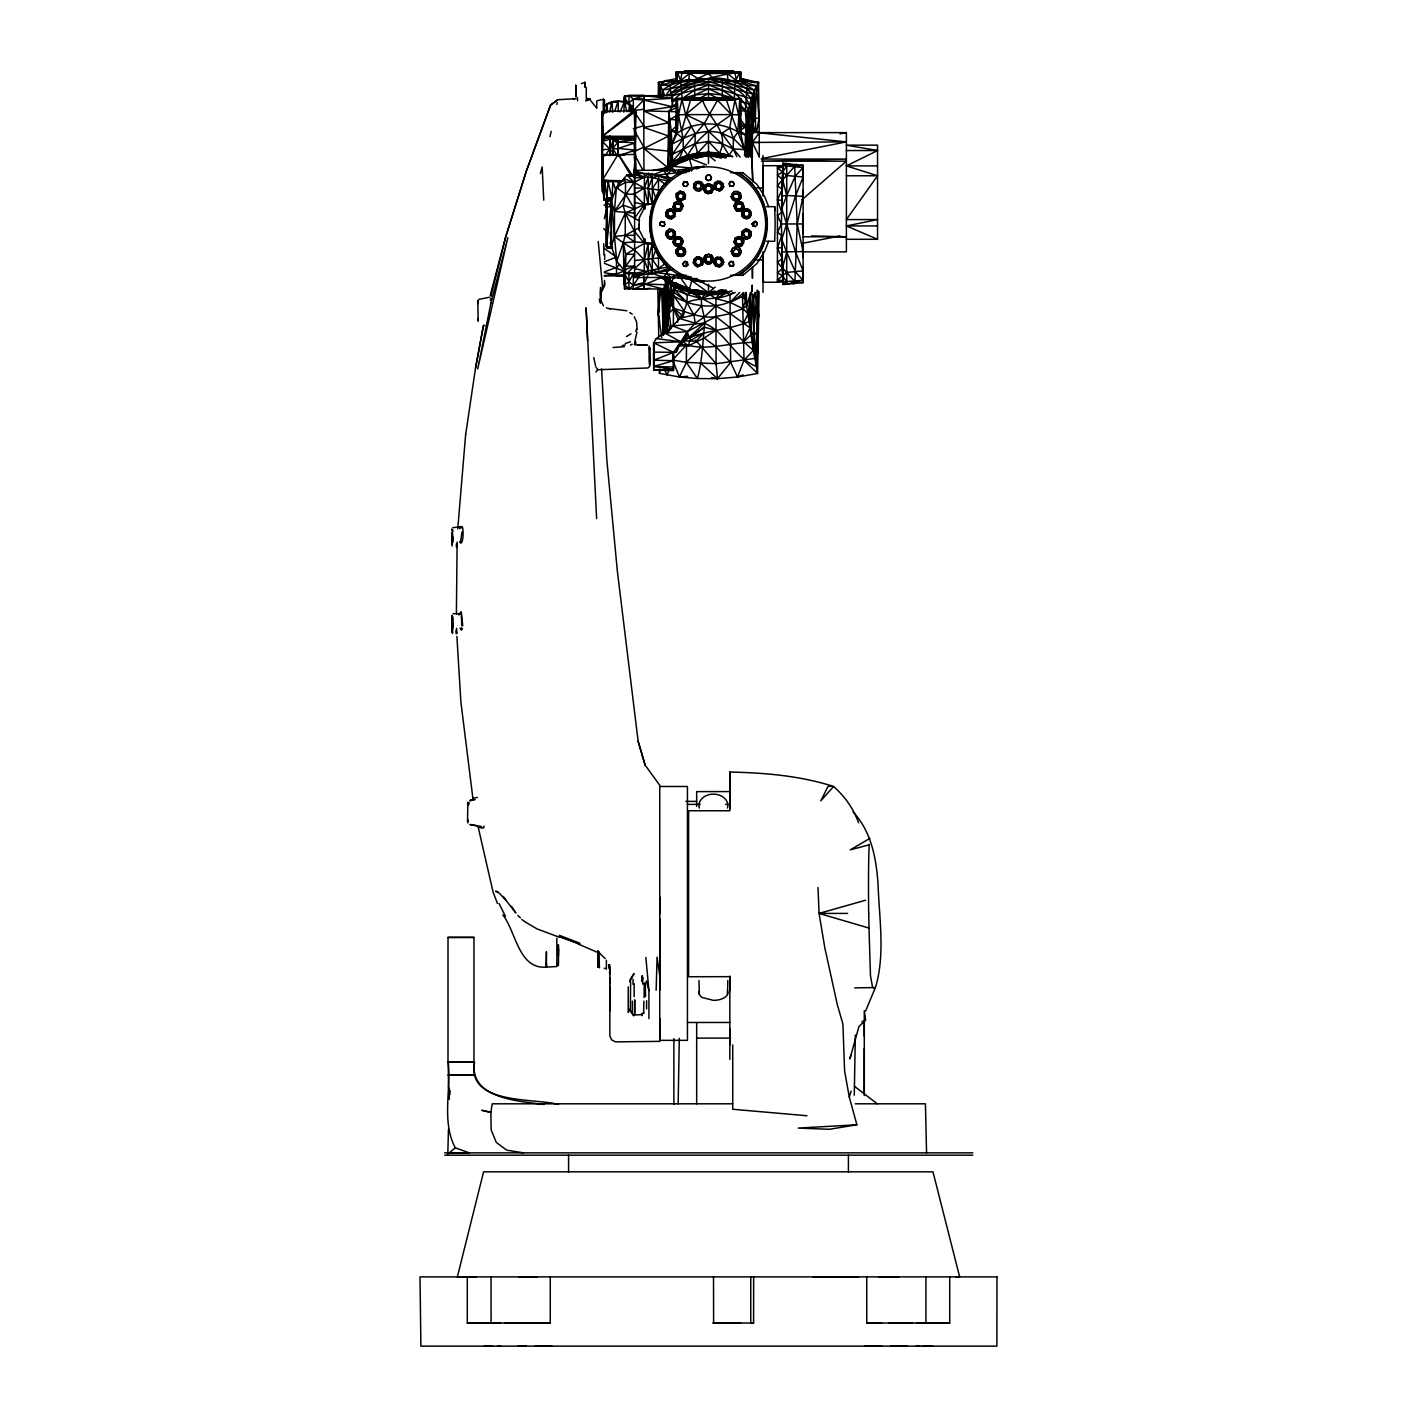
<?xml version="1.0" encoding="UTF-8"?>
<svg xmlns="http://www.w3.org/2000/svg" width="1417" height="1417" viewBox="0 0 1417 1417"><rect width="100%" height="100%" fill="white"/><g stroke="black" fill="none" stroke-linecap="round" stroke-linejoin="round"><path stroke-width="1.5" d="M448.002 1061.988L473.969 1061.988L473.969 937.363L448.002 937.363L448.002 1061.988L474.5 1061.988C468.868 1098.671 518.87 1101.08 544.11 1104.534M550.274 1276.894L550.257 1323.017L504.523 1323.053M558.493 948.912L558.493 963.418M602.349 191.224L602.349 111.66L634.196 110.437L635.507 111.482L635.223 139.397L609.841 139.273L602.384 141.434L602.349 191.224L604.368 195.67L604.138 191.525M604.652 282.621C604.758 287.899 599.816 291.672 600.719 297.535L601.269 291.441L604.652 285.278L604.439 280.353M611.134 201.887L611.117 198.451L606.547 197.919L606.565 207.962L606.547 197.919L611.17 198.043L611.365 246.576L614.482 236.497L625.234 213.152L623.108 205.235L625.517 194.182L625.517 182.297L623.817 178.666L634.09 182.403L644.292 188.071L658.498 189.913M611.17 202.064L611.17 198.043L611.559 247.284L606.883 247.196L606.547 197.919M611.435 247.125L606.759 247.036L606.83 198.699L608.106 181.447L602.349 180.296L602.349 154.701L635.507 154.488L635.489 171.28M611.506 202.897L611.506 198.787L606.954 198.876L606.954 247.284L611.559 247.284M609.841 1010.728L609.841 986.498M609.841 983.929L609.841 977.783M609.841 155.711L609.877 138.175L602.349 136.245L602.349 111.66L606.334 112.74M612.729 155.179L612.746 138.795L609.912 139.716L609.841 154.559M618.202 187.717L618.202 181.411L602.349 180.296L602.349 134.615L602.384 141.434L609.771 149.015L610.993 154.754M635.401 169.739L634.497 131.71L635.507 111.482L635.223 139.397L602.508 137.821L602.349 136.245L635.507 111.482L634.533 139.504L618.202 141.913L618.202 155.728L618.237 139.291L618.149 155.781M634.125 996.665L634.143 983.611M635.383 170.377L635.507 111.482M624.507 270.594L624.56 288.873L643.885 288.838L643.832 276.28M649.641 347.661L649.641 365.586L649.641 347.661L649.606 349.645M659.755 1018.168L659.755 1041.371L615.403 1041.867L611.453 1039.671L609.841 1035.685L609.841 964.977M659.755 990.111L659.755 918.57M659.755 914.178L659.755 896.961M652.617 170.536L667.779 167.543L668.824 111.341L672.437 106.736L672.437 95.612L670.755 92.991L670.011 85.109L676.263 80.804L676.192 72.178L699.732 70.85L740.808 72.178L740.63 80.734L735.051 82.009L713.176 78.165L676.688 81.07L662.571 89.997L662.235 96.179M661.367 277.236L687.068 294.63C688.751 314.361 671.127 328.744 656.284 338.557L653.68 342.843L653.715 370.138L673.482 369.146L673.482 356.216M673.872 1104.516L673.872 1038.661M729.844 1044.931L729.844 1028.901M729.844 990.625L729.844 976.667L688.591 976.738L688.591 810.754L729.844 810.754L729.844 772.052C764.737 772.761 800.251 775.754 833.621 786.488C844.691 796.283 853.619 808.77 858.578 822.781M729.844 806.379L729.844 772.052M750.762 1276.894L750.744 1322.982L753.596 1323L753.649 1276.894M864.281 1010.675L864.281 1093.623M925.903 1323L925.939 1276.894M917.968 1323.053L916.516 1323.071L949.709 1323L949.709 1276.894M451.793 533.058L452.182 546.041M452.678 542.304L452.59 533.872M600.613 303.132L600.631 290.361L600.613 295.002M602.349 185.627L602.969 154.276M602.367 172.219L602.349 180.296L604.864 182.474L602.349 183.147L602.349 154.701L624.596 155.197M602.827 115.468L602.349 111.66L602.349 136.245L635.471 136.315L634.409 157.765L635.33 170.89M611.772 199.124L606.883 198.787L606.759 247.036M611.843 246.895L611.772 248.064L607.149 247.904L606.883 198.787M611.152 201.692L611.17 198.043M662.997 96.515L624.56 95.86L624.525 101.865L624.56 97.596L629.006 95.346L643.832 95.24L643.832 148.448L667.779 167.543L671.18 130.895L668.824 111.341L676.547 107.568M641.671 981.255L642.326 975.693L641.671 981.255L642.822 977.34L642.769 984.16M643.867 1001.181L643.619 1013.474L643.548 1012.145M659.348 369.075L659.436 373.362L679.452 376.993L697.43 378.534C701.946 361.654 702.797 344.473 704.284 327.256C706.251 317.373 700.512 308.463 701.504 298.668L704.479 294.683L722.9 290.999M606.83 136.988L602.384 141.434L602.349 111.66L602.349 135.022M611.117 202.702L611.117 198.451L606.494 198.451L606.618 246.859L606.494 226.348M611.241 246.859L606.423 246.611L606.635 206.917L607.114 211.133M746.139 157.411L740.648 133.393L740.808 98.924L717.551 97.614L677.308 98.552L676.21 98.924L676.068 132.791L671.995 144.144L670.206 164.337L667.212 167.365M734.006 205.837L735.636 202.773L738.399 201.391L742.791 202.932L743.978 206.988L742.632 209.645L739.745 211.31L736.415 210.655L734.732 208.813L734.006 205.837L735.636 202.773L738.718 201.32M745.537 237.241L747.769 236.976L749.699 234L748.371 231.52L744.421 231.52L743.11 234.053L745.537 237.241L748.406 236.639L749.699 234M452.661 628.723L452.625 618.503M611.17 246.788L606.494 246.7L606.494 232.671M606.848 233.327L606.954 247.284L606.759 198.628C622.86 198.894 595.175 198.079 606.937 199.868M612.729 154.86L612.746 138.795L612.729 154.347M624.525 102.166L624.56 95.86L624.56 103.016M666.149 333.101L670.648 303.876L670.755 284.268L668.009 280.796L669.072 313.139L671.18 328.478M451.775 536.671L451.757 540.78L451.899 532.19M624.525 101.918L624.56 97.596L633.328 110.65L643.832 109.215M646.577 1008.886L646.63 1000.739M673.341 326.176L673.695 286.641L661.048 277.059M672.774 351.859L672.597 360.042L686.342 362.38L697.43 378.534L717.516 378.693L737.513 376.993L757.564 373.503L752.161 342.436C730.463 342.365 708.535 350.973 686.501 344.916L686.342 362.38L679.452 376.993L687.67 376.284M602.898 170.784L602.402 162.494L602.349 183.147L604.864 181.713L621.726 181.553M644.097 997.621L644.239 983.309M722.174 98.783L722.475 79.954L740.312 81.088L754.305 90.263L755.863 132.206M667.46 333.066L672.49 325.875L704.391 323.253C726.053 332.145 734.201 358.147 756.058 366.224L757.528 290.52M762.948 194.66L763.019 155.48M586.213 97.507L586.337 87.411M670.294 267.866L652.316 273.995L634.603 275.004L634.621 172.927L652.316 173.937L670.294 180.065M452.962 539.629L452.997 537.681M658.267 96.976L658.462 82.452L676.617 78.484M612.729 139.362L618.166 140.992L618.237 139.291L618.166 140.992L612.729 140.779L612.729 139.362L609.877 138.175L635.524 136.953M646.241 243.866L653.91 243.883L646.241 243.866L639.138 229.82L639.315 217.74L646.241 204.066L653.875 204.083L646.241 204.066M662.483 96.161L662.571 89.997L658.462 82.452L662.288 82.682M667.566 232.99L668.523 236.639L670.879 237.312L673.606 235.594L673.358 232.406L671.197 230.882L667.69 232.671L671.552 230.989L673.553 232.725M743.358 212.674L744.315 216.323L746.67 217.014L748.707 216.093L749.664 213.453L748.211 211.098L745.324 210.69L743.358 212.674L745.714 210.566L748.495 211.328L749.717 213.861L748.406 216.358L744.315 216.323M855.354 1035.012L854.256 1095.217M666.451 170.465L671.375 166.214L692.081 168.056L704.391 166.285L678.637 170.093L633.753 170.394L634.55 176.93L634.621 172.927L640.519 173.512M678.158 1103.808L679.292 1038.36M736.787 156.632L733.209 148.856L733.386 138.405L729.613 128.079L734.998 99.704L740.808 98.924L690.575 97.791L676.21 98.924L702.743 100.288L734.998 99.704L738.54 114.848L740.648 133.393L745.537 134.916L748.229 157.588M695.481 340.169L701.38 346.758L686.342 362.38L716.081 363.673L754.641 358.448L758.68 314.804L757.44 299.005L750.691 292.54L750.107 327.858L752.161 342.436L758.219 291.07M759.122 291.743L757.564 373.503L744.014 360.131L742.526 296.436L743.553 292.646C725.114 310.978 695.162 308.817 674.138 296.242L672.296 296.436L670.648 303.876L680.231 318.258M604.014 112.634L604.138 106.381C611.117 99.19 625.304 99.19 632.265 106.381L632.354 110.384M630.352 1010.197L630.618 981.857M763.09 251.659L763.054 282.249L777.437 282.231L782.538 280.637L777.437 279.875L786.736 272.365L803.12 270.913L795.592 252.12L781.777 208.565L782.963 163.38L803.12 165.275L803.12 282.656L782.963 284.516L781.369 223.957L782.875 165.7L763.054 165.7L763.09 196.024M802.784 180.667L803.12 177.001L786.736 175.566L782.698 172.024L777.437 174.946L782.538 179.605L777.437 185.804L782.273 189.24L777.437 199.762L781.989 200.452L782.963 163.38L786.736 165.895L803.12 167.613L802.677 176.133M603.961 255.025L603.731 243.742M447.772 1155.174L448.463 1129.402M449.242 1099.344L449.472 1090.753M604.049 113.307L604.138 106.381L604.457 112.421M633.576 176.859L633.753 170.394L644.221 173.848M727.47 994.433L727.824 980.493M752.746 266.591L752.445 278.175L752.126 267.335M452.643 542.268L452.643 536.193M597.815 950.718L597.744 967.333L597.779 951.09M676.972 125.511L671.18 130.895L670.206 164.337L661.349 170.731M656.142 990.235L657.081 957.183L659.613 974.772M457.124 542.091L456.398 613.968M744.527 155.852C746.068 131.214 745.307 104.344 758.538 82.469L740.028 78.289L754.712 82.682L758.538 82.469L759.246 134.934M743.057 374.85L737.513 376.993L744.014 360.131L753.33 350.424L743.642 341.745L750.107 327.858L745.572 300.174L745.82 292.292M802.695 272.011L803.12 280.318L777.437 282.231L777.437 165.7L782.839 167.277L782.963 163.38L782.839 167.277L777.437 168.056L782.698 172.024M546.307 964.835L546.413 951.71L546.307 967.067C518.533 969.618 515.983 931.483 502.84 914.904M634.692 1014.076L634.692 999.853L634.603 1014.979L641.653 1014.625L643.495 1012.818M673.022 206.988L674.492 202.72L678.513 201.338L681.364 202.773L682.994 205.5L682.268 208.813L680.585 210.655L676.936 211.292L674.368 209.645L673.022 206.988L674.492 202.72M740.808 98.924L717.516 100.235L704.249 123.545L670.206 164.337L672.42 154.223L683.136 138.689L681.595 130.913L690.522 100.058L677.167 99.279L676.068 132.791L683.136 138.689L683.331 149.139L679.31 158.562L661.119 170.784M731.243 196.857L734.219 191.649L737.69 191.543L740.347 193.297L741.126 197.707L738.594 200.612L735.157 201.143L732.589 199.496L731.243 196.857L731.987 193.775L734.502 191.49M733.988 242.183L735.441 237.914L739.461 236.533L743.535 239.774L743.712 243.069L741.481 245.903L737.903 246.487L733.988 242.183L735.441 237.914M753.33 350.424L755.35 292.433M782.839 167.277L782.946 163.681L786.736 163.469L794.671 166.409L803.12 165.275M723.591 187.062L722.67 183.094L717.569 181.287L714.611 183.112L714.54 188.939L719.641 191.012L722.121 189.541L723.591 187.062L723.077 183.944L719.747 181.287M676.6 117.824L676.068 132.791L671.18 130.895L668.682 136.05L643.832 148.448L668.293 151.123L671.18 130.895L677.202 130.754M676.405 105.938L672.437 106.736L643.761 100.058L633.328 99.172L629.006 95.346L628.935 102.786L633.328 99.172L643.743 95.718L672.437 95.612L694.72 90.05L708.5 88.81L722.227 94.957L734.325 98.446L735.051 82.009L739.55 72.568L740.808 72.178L740.312 81.088L739.55 72.568L676.192 72.178L676.688 81.07L681.4 82.133L708.5 79.139L722.475 79.954L734.874 85.126L754.305 90.263M676.21 98.924L726.46 97.791L739.727 99.296L737.885 132.188L744.704 149.671L733.209 148.856L721.838 143.524L708.5 141.417L695.162 143.524L672.42 154.223L672.668 162.034C690.54 151.442 713.105 149.529 732.589 156.561M802.731 234.301L802.731 213.648M452.696 618.45L452.608 633.452M606.423 246.611L611.046 206.669L606.423 206.882L606.547 205.642M721.59 184.653L721.448 187.965L719.411 189.205L716.382 188.585L715.727 184.653L717.285 183.218L719.517 182.935L721.59 184.653L721.306 187.93L718.649 189.24L715.886 187.93M604.333 195.209L604.138 199.46L603.801 182.049L604.138 199.018L604.864 181.713L602.349 180.296L618.202 154.187L633.204 176.54M793.538 284.038L794.937 281.505L797.186 223.957L794.671 166.409L796.531 164.23M676.671 111.73L643.832 110.88L672.437 106.736L672.437 98.287L643.743 95.718L643.832 110.88L668.877 122.801L669.94 119.506L677.149 115.238M669.869 329.559L667.797 321.5L666.61 280.477L669.072 313.139L673.748 308.481C687.723 311.917 701.096 319.126 715.975 316.54L730.34 327.858L743.642 341.745L751.099 334.855L752.941 294.701L754.641 358.448M677.769 345.961L688.485 345.801L704.196 338.025L716.01 330.214L704.284 327.256L683.295 341.373L680.709 341.798L664.839 333.048L687.316 331.684L715.975 316.54L730.198 313.653L742.898 308.658L746.724 305.895L750.691 292.54L749.203 321.5C728.072 330.515 704.391 329.966 683.649 340.31M462.739 625.783L461.322 611.914M457.762 528.878L465.644 434.505M631.964 112.156L632.265 106.381L632.265 109.392M682.835 263.845L685.226 261.33L687.334 262.234L687.953 264.625L686.111 266.467L683.738 266.024L682.835 263.845L684.464 261.49L686.855 261.844L687.652 265.262L685.917 266.502L683.525 265.811L682.852 263.544M693.781 184.281L693.604 187.575L695.782 190.356L699.732 190.923L702.761 188.39L703.186 184.529L701.114 182.014L695.8 181.659L693.781 184.281L695.871 181.766L699.077 181.217M802.784 257.611L802.695 246.168M639.439 221.07L634.586 218.183L634.55 175.035L626.881 175.017L616.395 187.522L609.965 205.164M658.763 336.909L658.285 313.848L659.72 288.714M763.178 181.057L763.054 165.7M606.759 198.628L611.949 198.327L612.941 181.341L602.349 180.296L623.586 180.809M748.583 157.057L745.324 110.367L747.237 85.197L740.63 80.734L758.538 82.469L757.51 91.131M744.97 208.901L741.853 211.718L741.658 215.083L743.216 217.704L746.759 218.767L749.823 217.403L751.417 213.436L749.168 209.681L744.97 208.901L741.693 211.983L741.959 216.146L745.271 218.625L748.513 218.289L751.205 215.384L750.691 211.328L748.194 209.238L744.545 209.131M584.955 82.292L584.991 87.057L584.955 82.292L581.484 83.656M623.781 112.173L624.472 101.776L620.292 101.776M731.703 99.243L734.998 99.704L677.167 99.279L678.46 114.848L677.255 133.127L671.995 144.144L672.42 154.223M740.418 120.906L739.727 99.296L740.648 133.393C721.359 121.242 696.509 120.445 677.255 133.127L677.167 99.279M686.855 338.309L687.316 331.684L695.304 323.182L704.515 316.841L715.957 305.806L715.922 298.615L718.915 294.205L727.08 291.371M711.44 260.639L710.484 256.566L706.516 256.566L705.524 260.445L707.118 262.021C709.456 263.845 713.761 258.301 709.155 262.358M703.895 261.135L706.375 263.58L709.616 264.005L713.034 261.507L713.282 258.071L711.671 255.184L708.5 254.263L705.223 255.379L703.718 258.071L704.054 261.596L707.349 264.005L710.625 263.58L712.981 261.313L713.282 258.071L711.6 255.273L708.5 254.263L705.223 255.379M741.853 231.821L741.622 235.204L743.216 238.091L746.387 239.03L749.575 238.091L751.169 235.204L750.992 232.14L748.53 229.696C744.899 226.897 738.275 235.452 745.377 229.164M451.757 625.482L452.147 621.231M603.146 112.102L603.589 99.225L596.77 100.837L596.77 108.277L590.039 99.81M677.751 197.707L677.999 194.519L680.16 192.995L682.339 193.474L683.791 195.085L682.604 198.894L680.479 199.425L677.751 197.707L680.762 199.39L682.835 198.734L683.685 194.784L679.806 193.102L677.804 194.838L678.034 198.238M607.114 244.539L607.22 247.072M668.328 180.986L652.316 177.745L648.295 173.317L644.292 177.072L634.09 182.403L625.517 182.297L616.395 187.522L614.482 211.416L614.482 236.497L616.732 261.348L626.881 273.446L644.452 274.012M802.695 201.781L802.784 190.339M667.69 232.671L668.753 236.781M668.629 331.791L666.893 327.858L665.211 278.193M743.482 212.373L744.545 216.482M759.264 156.773L752.356 142.444L752.356 132.082L846.392 141.895L761.39 158.651M628.811 111.677L629.485 103.654L625.092 103.193M679.505 244.503L681.24 241.988L680.178 239.101L675.998 239.03L674.758 241.581L676.476 244.397L679.505 244.503L681.276 241.563M699.839 189.01L701.592 186.07L700.512 183.608L698.351 182.899L696.332 183.537L695.074 186.088L696.792 188.904L700.547 188.479L696.349 188.603M740.471 209.309L742.189 206.793L741.144 203.906L736.964 203.835L735.706 206.404L737.425 209.202L740.471 209.309L742.225 206.368M483.888 827.475L483.994 826.093M752.941 294.701L750.107 327.858L730.198 313.653L674.775 283.878M612.729 140.779L612.87 139.185L617.936 142.568L612.729 147.899L616.342 154.595M659.295 96.356L660.287 85.463L665.76 80.539L676.688 81.07L677.45 72.568L739.55 72.568C713.495 74.463 688.644 86.402 662.571 89.997L663.245 96.586M781.777 208.565L786.736 195.493L782.538 179.605M634.107 169.827L635.312 156.95L634.072 143.843M666.822 178.205L667.212 173.972L671.162 170.447L677.007 172.768L689.317 171.351M612.87 139.185L612.729 140.637L617.936 142.568M601.552 368.792L606.866 460.171L617.351 571.033L638.128 741.233L645.196 765.322L638.128 741.233M673.695 213.099L673.5 215.207L669.851 216.943L667.726 215.384L667.513 213.099C668.169 209.946 673.075 209.681 673.695 213.099L671.357 210.655M661.757 337.512L658.285 313.848L660.871 288.519M685.279 198.451L684.181 192.464L680.018 191.242L676.334 193.792L677.131 199.655L680.408 201.161L685.279 198.451L680.249 201.179L677.131 199.655M558.333 965.668L558.369 962.975M741.126 197.707L740.347 193.297M677.999 174.132L678.141 172.697L686.377 172.608M636.995 331.985L634.781 341.798L636.233 344.49M756.058 366.224L758.042 348.139L756.519 334.784L753.95 331.844L751.099 334.855M648.295 173.317L648.295 204.579L644.292 204.544L625.234 213.152L625.234 235.311L623.232 242.785L625.729 254.281L623.958 269.956L634.55 266.166L626.881 273.446L634.55 273.357L668.328 266.945M802.677 255.397L803.12 251.588L797.186 223.957L803.12 196.343L802.66 192.535M674.953 216.358L675.378 212.727L673.89 210.035L670.613 208.901L667.372 209.929L665.831 212.727L666.096 216.093L668.47 218.236C672.101 221.034 678.725 212.479 671.623 218.749M711.316 260.817L710.484 256.566M742.047 231.573L741.622 235.204L743.305 238.003L746.387 239.03L749.487 238.003L751.169 235.204L750.904 231.821M757.404 325.573L758.68 314.804M605.909 112.067L606.937 103.654L611.028 103.654M743.27 323.767L748.07 313.777L750.691 292.54M730.623 275.305L742.915 275.288L743.093 273.871M802.607 227.995L802.748 220.361M802.837 251.854L846.392 251.854L846.392 132.613L759.264 132.613L752.356 142.444L750.479 156.738L746.21 126.662L740.754 120.073M452.714 626.101L452.997 624.1M742.774 173.618L742.915 172.644L730.623 172.608M685.102 198.717L685.58 195.369L684.092 192.553L679.983 191.082L676.334 193.792M465.662 434.505L475.492 368.331L483.268 326.459L475.492 368.331M660.57 98.003L660.287 85.463L670.011 85.109L688.733 79.458L689.636 73.312L734.998 72.958L736.255 80.574L727.116 73.312L681.967 72.958L680.585 80.592L682.162 98.641L694.791 94.957L708.5 88.81L722.28 90.05L751.187 98.765L753.525 122.269L751.772 126.184C752.055 101.953 730.162 86.207 708.5 81.725C693.214 80.893 679.912 89.608 666.539 95.701M695.782 190.356L699.413 191.047L702.655 188.674L703.186 184.529M719.73 266.786L716.223 266.219L713.761 263.332L714.398 259.222L717.215 257.168L720.686 257.274L722.9 259.4L723.644 262.482L722.298 265.138L719.411 266.821L716.028 266.077L713.725 262.977L714.54 258.921M523.475 1152.853L506.755 1150.179L496.251 1142.385L491.114 1129.721L490.884 1112.239L492.213 1103.808L732.731 1103.808M706.516 191.366L705.17 188.851L706.516 186.176L709.368 185.592L711.387 187.381L711.6 189.471L709.74 191.791L706.516 191.366L705.205 188.638M456.699 632.602L456.309 633.771L455.92 630.299M451.757 632.301L451.793 619.442L452.182 632.46M610.674 202.95L611.382 198.628L611.382 202.95M693.409 262.853L693.923 259.736L696.367 257.239L699.431 257.079L702.354 258.797L702.46 264.731L697.359 266.803L694.879 265.333L693.409 262.853L694.33 258.886L697.253 257.079M756.678 132.171L759.034 118.178L756.412 85.941L740.63 80.734M467.84 819.823L467.84 822.958M490.388 300.333L490.707 298.509M639.156 276.758L633.328 285.295L628.935 289.05L624.56 285.136L625.641 279.025M695.216 263.119L695.8 259.842L698.351 258.691L700.884 259.842L701.521 261.862L700.476 264.359L697.589 264.997L695.038 262.375L696.314 259.346M676.529 193.544L675.909 196.945L677.361 199.939M684.145 345.075L688.485 345.801L690.433 337.884L704.284 327.256M609.841 151.282L612.729 150.592L609.841 139.327L609.771 149.015L602.384 149.848L603.075 126.981M711.564 184.759L713.583 188.55L711.777 192.553L708.5 193.668L705.365 192.641L703.381 188.833L705.436 184.759L708.5 183.873L711.564 184.759L713.637 188.922L711.44 192.907L707.384 193.615L704.674 191.826L703.47 188.355M556.863 104.539L557.253 102.555M684.464 181.553L682.976 184.688L684.039 186.212L682.959 183.431L684.464 181.553L687.156 182.049L687.9 184.511L686.501 186.389M733.492 265.829L732.961 261.702L730.499 261.543L729.1 263.42L729.844 265.865L733.492 265.829L729.436 265.44M634.55 213.152L614.482 211.416L611.365 201.356L614.482 236.497L623.232 242.785L623.958 269.956L625.729 266.166L625.729 254.281L644.292 243.387L645.178 239.066M659.436 373.362L660.269 369.359M468.779 804.679L469.204 802.624M682.994 205.5L680.373 210.743M586.603 97.826L585.894 101.014L590.127 98.57L588.338 99.952M710.696 179.853L711.316 177.16L709.811 174.982L706.516 175.602L705.577 178.613L708.039 180.526L710.696 179.853L707.862 180.721L705.577 178.613M477.866 303.575L477.83 300.475L478.184 321.393M549.955 136.67L551.195 131.32M460.897 527.779C464.05 521.049 463.66 545.935 460.454 542.711L461.942 532.048M681.595 130.913L678.46 114.848L681.967 99.704L687.263 99.403M546.608 965.756L546.608 967.12L556.846 966.536L556.846 938.267M609.558 112.014L611.949 101.776L616.129 101.776M604.297 218.767L607.255 206.439L603.979 204.898M467.893 820.16L467.521 821.63L467.84 802.128M609.965 242.768L616.732 261.348L623.232 242.785L634.603 241.917L652.316 243.104L648.295 259.789L652.316 270.186L658.498 272.135L672.26 269.832M624.525 269.088L624.56 273.446L628.935 281.682L633.328 285.295L643.903 283.985L664.679 284.728L663.617 289.103L664.644 333.898M683.26 316.044L684.411 311.333L674.138 296.242M731.827 156.579L719.482 153.142C730.676 131.746 708.004 118.567 702.743 100.288L689.884 99.367L690.522 100.058M676.175 352.337L680.709 341.798L653.68 342.843L653.698 352.125L676.175 352.337L680.709 341.798L687.316 331.684L672.49 325.875M850.873 1054.921L849.881 1058.906L858.932 1026.563L865.574 1020.081L864.689 1013.049M460.242 614.11L460.738 612.144M457.071 546.183L456.522 547.387L456.309 544.004M781.777 239.402L782.538 268.327L777.437 272.985L782.662 275.872L786.736 282.036L782.963 284.516L782.503 267.955L786.736 252.439L781.777 239.402L795.592 195.812L803.12 177.001L802.571 178.259M676.529 209.309L674.811 206.793L675.856 203.906L680.036 203.835L681.294 206.404L679.575 209.202L676.529 209.309L674.775 206.368L675.856 203.906M679.274 254.653L677.539 252.137L678.601 249.25L682.781 249.162L684.021 251.73L682.303 254.546L679.274 254.653L677.503 251.695L678.601 249.25M702.46 264.731L703.257 261.862L702.123 258.585M734.75 199.159L733.032 196.644L734.077 193.757L738.257 193.686L739.515 196.255L737.796 199.053L734.75 199.159L732.996 196.219L734.077 193.757M737.495 244.503L735.76 241.988L736.822 239.101L741.002 239.03L742.242 241.581L740.524 244.397L737.495 244.503L735.724 241.563L736.822 239.101M678.46 114.848L685.651 114.618L702.743 100.288L711.068 98.907L724.937 99.084L726.46 97.791M540.355 173.547L542.18 167.011L543.738 200.169M718.366 290.733L726.266 290.29L708.5 292.628L689.158 289.847L692.081 279.875L700.299 280.779M674.917 231.502L675.448 234.85L674.209 237.595L671.02 239.048L667.46 237.985L665.618 234.549L666.592 231.308L669.355 229.271L672.402 229.554L675.041 231.803L675.307 235.789L672.721 238.605L669.285 238.942L665.565 234.23L666.592 231.308L669.355 229.271M856.878 1124.779L798.249 1128.074L829.264 1129.296L856.878 1124.779L849.297 1097.077L851.086 1091.072M659.578 321.907L658.285 313.848L659.366 310.305M689.99 290.166L675.608 287.58C669.373 297.729 673.766 310.164 678.53 320.029M748.07 313.777L742.898 308.658L745.572 300.174L743.553 292.646M714.77 182.828L713.743 186.07L714.54 188.939M763.054 282.249L763.586 280.584M716.382 188.585L715.727 184.653M462.438 628.528L461.34 630.228L460.773 629.006M782.538 268.327L777.437 262.127L782.273 258.691L777.437 248.17L781.67 235.612L777.437 232.264L781.369 223.957L777.437 215.667L781.67 212.32L777.437 199.762M597.354 369.802L595.99 372.051M614.907 110.774L618.202 101.103L618.273 111.73M625.8 269.797L624.56 273.446L624.543 269.212M716.435 264.394L715.443 261.33L717.285 259.01L719.375 258.691L721.395 260.267L721.696 263.101L719.287 265.014L715.904 263.757L715.744 260.48M669.993 170.129L671.375 166.214L681.754 159.395L708.5 152.274L729.596 156.472M739.16 250.26L738.31 254.228L734.219 254.263L732.979 251.943L735.494 248.542L739.16 250.26L739.302 252.527L738.08 254.369L733.935 253.98L732.961 251.553L735.848 248.489M635.755 331.436L636.64 328.974M669.196 369.412L667.159 375.027L664.343 369.199M656.443 248.046L652.316 259.329L658.498 268.468L665.583 263.456M672.26 178.099L658.498 175.797L652.316 177.745L648.295 177.16L644.292 188.071L648.295 204.579M652.316 177.745L648.295 188.142L652.316 204.827L652.316 173.937M734.715 256.566L732.182 254.475L731.296 251.34L732.642 248.365L735.494 246.788L739.497 247.798L741.25 251.712L739.993 254.865L737.566 256.53L734.13 256.194L731.172 251.323L732.642 248.365L735.476 246.682L739.78 247.975L741.268 252.031L739.213 255.751L734.13 256.194M768.634 241.28L764.737 251.128L757.05 263.438L742.915 275.288M663.687 226.171L660.109 225.285L659.808 223.248L661.402 221.548L664.112 221.973L664.768 224.825L663.563 226.224L660.056 225.161L659.897 223.054M604.368 275.925L623.976 275.89L624.507 274.615L623.976 271.161L604.368 263.314M604.368 272.719L623.976 275.89L624.507 274.615L624.56 285.136L624.472 274.668L616.484 276.173L616.484 257.062L604.103 248.276M739.833 104.397L745.324 110.367L747.22 118.319L750.479 156.738L751.772 122.269M865.574 1011.171L875.369 987.543L854.699 987.879M677.397 322.403L679.08 318.382L693.887 315.017L701.468 305.859M629.555 1009.4L633.7 1015.67L629.555 1009.4L628.227 1012.553L628.227 986.834M620.061 111.925L624.472 101.776L626.863 111.73M461.659 627.82L461.127 629.059L459.994 628.085M782.131 196.06L786.736 195.493L795.344 176.062L803.12 167.613M738.399 201.391L742.49 202.702L743.96 206.687L742.632 209.645L739.745 211.31M723.644 262.18L722.298 265.138L719.411 266.821M687.652 265.262L685.527 263.934M647.622 276.067L643.903 283.985L643.832 288.909L633.328 289.21L633.328 273.818L628.935 281.682L624.56 284.941L628.935 289.05L628.935 273.286M705.17 188.851L706.516 186.176M703.381 188.833L705.436 184.759M652.688 204.066L662.341 186.406L669.479 179.268C643.761 201.781 643.442 246.363 669.479 268.663L658.019 255.007L652.688 243.866M634.391 344.738L635.826 341.816M743.11 234.053L744.421 231.52L746.387 230.953L748.513 231.68L749.699 234.673M668.611 270.08L663.599 277.431L633.753 277.519L634.55 272.914L633.753 277.519L644.115 274.083M681.524 317.178L684.411 311.333M734.148 184.263L732.996 181.907L730.623 181.535L729.011 183.608L729.631 185.769L733.174 186.017L734.148 184.263L732.996 181.907M723.591 186.796L719.623 190.923L714.416 188.691M459.002 615.013L459.94 613.331M782.893 282.054L782.91 282.993M710.059 180.349L711.316 177.16M733.067 186.123L734.289 183.98M673.695 234.832L672.614 236.674L668.523 236.639M668.629 211.204L667.726 215.384M705.436 255.149L703.718 258.071L704.054 261.596M706.516 256.566L705.595 260.639M459.675 528.594L461.198 526.557L461.694 527.744M691.372 171.12L693.551 167.507L699.963 166.976M654.689 175.425L677.007 172.768L678.637 170.093M732.624 156.649L729.241 155.374L733.209 148.856L721.908 133.357C704.267 127.76 687.245 135.943 671.995 144.144L671.18 130.895M667.655 209.769L665.831 212.727L666.096 216.093M452.714 527.726L461.198 526.557M681.967 99.704L685.651 114.618L704.249 123.545L708.5 131.356L708.5 141.417L697.536 153.142L679.31 158.562L687.759 155.374C697.005 137.112 715.302 126.272 731.349 114.618L738.54 114.848M632.637 176.452L626.881 175.017L634.09 182.403L614.482 211.416L623.108 205.235L634.55 209.025L625.517 194.182L616.395 187.522M782.733 172.148L786.736 165.895L782.893 165.86M699.909 290.662L689.158 289.847L671.375 281.717L674.758 276.474M715.479 185.432L718.649 182.811L721.838 185.432M649.588 366.401L647.923 367.977L598.009 369.748L596.079 367.34M666.185 95.045L670.4 88.793L681.4 82.133M683.136 138.689L691.354 126.485L685.651 114.618L731.349 114.618L737.885 132.188L733.386 138.405L721.908 133.357L729.613 128.079M715.443 261.33L717.055 258.957L719.889 258.85M751.984 223.709L755.084 221.3L756.802 222.522L757.121 224.736L755.35 226.543L753.065 225.994L751.984 223.709L753.135 226.082L755.35 226.543M673.482 352.39L653.68 342.843L653.698 366.525L673.482 360.68L673.482 351.93L673.482 370.616L653.715 370.138L653.68 353.028L653.698 360.237L673.482 352.39L680.709 341.798L656.284 338.557M604.829 155.959L609.771 149.015L609.824 154.418M877.548 175.779L846.392 219.582L877.548 219.582L846.392 225.941L877.548 239.296L877.548 145.154L846.392 145.154L877.548 150.539L846.392 165.895L877.548 175.779L846.392 175.779M782.662 275.872L781.989 247.479L777.437 248.17M603.589 99.225L603.589 106.31M738.594 200.612L741.162 197.335M711.564 177.71L710.059 175.318L707.207 175.106L705.631 177.196L705.985 179.41M675.537 237.117L673.128 241.935L674.262 244.822L677.273 246.452L681.01 245.584L682.959 242.077L682.268 239.101L679.646 236.816L675.537 237.117L679.646 236.816M709.74 191.791L711.6 189.471L711.458 187.345L709.155 185.503L706.375 186.318M732.536 266.378L734.041 264.501L732.961 261.702M701.557 186.495L700.866 183.98L696.774 183.236L695.233 187.044L696.792 188.904M681.24 241.988L680.55 239.473L676.44 238.729L674.899 242.537L676.476 244.397M742.189 206.793L741.498 204.278L737.407 203.534L735.866 207.343L737.425 209.202M802.429 197.176L803.12 196.343L786.736 195.493M587.701 98.322L588.728 99.367M679.753 345.589L683.295 341.373L687.316 331.684L688.981 337.352L690.433 337.884L686.2 337.707M659.808 223.248L661.402 221.548M679.575 209.202L681.134 207.343L679.593 203.534L675.502 204.278M682.303 254.546L683.88 252.687L682.339 248.861L678.229 249.622M737.796 199.053L739.355 197.211L737.814 193.385L733.723 194.147M740.524 244.397L742.101 242.537L740.56 238.729L736.45 239.473M675.785 237.064L673.465 239.774L673.164 242.838L675.378 245.779L679.257 246.452L682.303 244.078L682.905 241.049L681.612 238.145L678.761 236.71M794.671 166.409L782.503 179.994M663.563 226.224L664.874 224.718L664.112 221.973M833.621 786.488L820.833 800.835L827.811 786.772L831.513 785.549M648.295 274.615L648.295 243.352L644.292 259.86L634.55 268.522L644.292 270.86L648.295 274.615L652.316 270.186M686.501 344.916L672.597 360.042L679.452 376.993M490.973 295.887L505.639 236.993L526.238 171.315L550.575 105.088L557.784 99.704L575.869 98.712M739.656 292.451L730.056 302.37L730.641 362.38L737.513 376.993M737.903 246.487L741.445 245.85L743.907 240.589L742.313 237.967L739.143 236.55L735.157 238.145M664.378 170.571C680.656 155.339 705.4 151.832 726.567 156.543C705.011 154.116 680.284 154.063 664.077 171.014C680.461 155.48 705.099 151.725 726.567 156.543M664.608 171.085L670.755 165.24L688.839 156.986L670.737 165.258M664.555 170.164C680.78 157.11 703.204 151.194 723.609 156.543M688.981 337.352L704.391 323.253M634.409 157.765L635.312 156.95M733.51 262.145L731.013 261.383L728.94 263.243L729.844 265.865M619.672 264.642L616.484 267.494L604.368 271.781M599.426 967.846L599.001 951.392M873.988 988.428L875.617 986.994C885.342 953.942 879.16 918.181 878.062 884.314C876.237 858.206 871.455 831.868 853.105 811.906M802.004 199.691L846.392 161.184L761.443 161.184L846.392 159.076L761.443 159.076M444.672 1152.853L469.222 1152.836L455.247 1147.77L449.331 1152.853L972.788 1152.853M738.275 275.252C776.091 253.802 776.126 194.164 738.31 172.697M728.019 79.423L727.116 73.312L708.305 73.56L697.819 78.537L689.636 73.312L680.585 80.592L677.45 72.568L708.305 73.56L713.176 78.165C728.072 77.35 742.242 83.833 752.781 94.089L753.525 122.269L755.35 118.355L752.781 94.089C727.328 86.614 695.517 77.191 672.437 95.612L672.437 101.475C692.01 79.37 732.128 73.046 751.187 98.765L751.772 126.184C752.144 111.288 749.859 95.647 734.697 88.81C723.538 82.239 710.82 78.378 697.819 78.537L681.595 85.268L670.755 92.991M672.437 106.736L677.308 102.679M715.195 287.12L708.5 292.628L688.308 278.157M602.349 136.245L634.196 110.437L635.489 150.167L620.132 155.108M702.584 264.483L697.377 266.715L693.409 262.588M690.132 98.623L694.791 94.957L708.5 93.575L722.227 94.957L727.328 99.048M664.148 170.66L681.063 157.73L708.5 152.274L724.955 156.649M666.929 171.209L670.365 168.605M614.482 236.497L625.234 235.311L639.35 227.57M714.398 259.222L717.215 257.168M676.671 163.433L681.896 159.731L692.116 157.588M682.162 98.641L694.72 90.05L708.5 84.914L722.28 90.05L734.325 98.446M666.911 170.802L672.083 167.312M661.385 170.89L681.063 157.73L681.754 159.395L692.045 157.34M664.307 171.05L667.797 168.712M666.858 170.89L670.276 168.605M557.784 99.704L550.575 105.088L526.292 171.333L505.674 237.011L490.211 295.321L491.681 295.763M634.497 131.71L635.507 131.072L635.418 142.78L618.202 148.413L635.489 150.167M574.168 99.385L573.088 98.464M733.528 182.332L731.367 181.323L729.56 182.456L729.844 185.999M714.611 183.112L717.569 181.287L720.633 181.447M673.66 292.026L686.926 302.37C701.84 295.976 719.251 301.892 733.191 292.611M625.517 194.182L634.196 194.235L644.292 188.071L634.55 188.071M740.878 123.757L746.21 126.662L739.78 130.594L745.537 134.916L746.972 156.508M626.473 336.555L631.008 333.792M869.879 838.421L850.218 849.863L869.276 844.798M689.884 340.948L704.214 332.641L696.154 341.125L681.949 340.912L688.485 345.801L679.912 343.835M630.459 345.128L632.195 344.154M677.007 172.768L693.551 167.507L697.288 168.942M639.102 274.561L633.753 277.519L633.682 273.322L626.81 273.357L630.707 272.684M696.208 291.194L708.5 293.762L715.922 298.615L729.968 291.194M698.74 98.659L708.5 93.575L718.26 98.659M695.8 259.842L698.351 258.549L700.884 259.842M652.227 272.772C664.75 280.548 679.841 275.713 693.356 280.389L697.253 278.423M633.328 289.21L663.422 276.74M661.349 277.325L673.695 286.641L674.598 289.617L687.068 294.63L690.557 292.947C704.214 295.427 718.915 295.976 732.04 290.928M633.328 151.938L643.832 147.102L634.373 130.559M674.758 171.457L671.375 166.214L689.158 158.084L708.5 155.303L726.266 157.641L718.366 157.198M861.89 1021.763L865.574 1020.081M478.68 299.448L489.68 297.18M687.068 294.63L701.504 298.668L710.608 294.718M688.875 276.545L676.617 275.093L671.056 277.484L666.716 273.888L654.424 272.471M630.406 341.798L625.322 343.463M652.405 175.141L663.67 170.501L668.966 177.763M688.237 169.615L692.081 168.056L689.158 158.084L699.909 157.269M685.952 278.795L690.929 276.776L693.356 280.389L700.777 281.788C689.176 279.539 678.53 275.075 666.716 273.888L666.521 269.673M726.443 292.947L729.914 294.63L735.264 292.487M674.209 202.95L678.513 201.338M604.368 261.826L616.484 257.062M671.375 166.214L687.511 160.103M803.12 282.656L794.937 281.505L786.736 284.463L786.736 163.469M705.223 184.989L708.5 183.873L711.777 184.989M741.197 208.777L736.982 208.901M680.231 243.972L676.015 244.096M706.375 256.707L710.625 256.707M471.4 800.127L470.054 800.57L471.4 800.322M667.46 167.489L671.569 166.161M700.299 156.826L708.5 154.152L720.846 156.525M680.922 246.7L675.944 250.1L676.086 253.218L677.84 255.875L681.506 256.601L684.517 254.954L685.704 251.181L684.092 248.117L680.922 246.7L684.818 248.613L685.615 252.97L683.401 255.928L677.84 255.715L676.086 253.218L676.051 250.118L677.999 247.656L681.24 246.682M733.174 186.017L729.631 185.769M667.372 209.929L670.613 208.901L673.89 210.035M680.018 208.901L675.803 208.777M738.239 198.77L734.024 198.628M682.764 254.245L678.548 254.121M740.985 244.096L736.769 243.972M690.664 169.101L692.24 168.605M660.287 85.463L676.263 80.804M672.437 101.475L680.213 99.208M710.555 191.348L706.375 191.224M633.328 128.717L643.832 125.723L634.497 112.315M849.297 1097.077L844.603 1071.11L842.902 1023.96L837.323 1004.706L824.8 947.69L819.061 913.416L865.592 900.22M683.508 182.102L687.564 182.492M633.328 285.295L643.832 282.603M668.487 211.363L671.711 210.548M757.121 224.736L756.802 222.522M622.222 345.571L625.304 344.916M658.498 258.018L634.55 260.515M696.208 156.738L708.482 154.17L696.154 156.525M720.775 291.194L708.5 293.762L698.085 294.205L681.754 288.537L686.041 288.537M695.853 158.031L708.5 155.392L721.147 158.031M714.823 291.229C696.65 295.285 676.476 289.405 663.103 276.439M460.631 542.587L459.657 541.666M690.327 159.005L682.25 160.599L673.784 166.196L682.25 160.599L685.899 159.979M696.385 157.801L708.5 155.392M676.936 211.292L680.585 210.655M735.157 201.143L738.806 200.506M714.558 291.335L708.5 292.54L702.442 291.335M718.596 290.538L722.635 289.741M840.015 133.871L846.392 132.613M801.774 243.458L840.015 235.93M719.34 70.868L684.287 71.257L733.634 71.311L709.049 72.533L677.592 71.753L739.621 71.789L684.287 71.257L688.184 71.771M668.877 122.801L643.832 127.406L668.682 136.05L669.94 119.506L676.352 119.825M477.476 797.417L472.711 798.249M469.913 800.587L475.173 799.666M725.752 291.034C704.639 296.56 680.266 292.132 664.112 276.935L667.797 279.22M661.119 221.69L664.573 222.469M696.314 168.021L700.37 167.436M689.884 99.367L717.516 100.235L731.349 114.618L726.443 100.058L727.913 99.403L692.116 99.048L690.575 97.791M604.368 275.624L616.484 273.977L623.976 271.161L623.976 275.89M695.853 289.9L708.5 292.54L726.567 291.388C705.099 296.242 680.461 292.451 664.077 276.917M726.567 291.388C705.099 296.295 680.55 292.274 664.13 276.935M739.639 111.093L748.442 110.526L751.772 139.079M717.551 97.614L705.825 98.995L690.717 98.623M694.135 167.826L700.299 167.153M634.603 275.004L642.486 274.207M634.55 177.957L648.295 177.16M650.084 288.289L643.885 288.838L663.617 289.103L666.893 327.858M452.997 613.72L460.49 613.65M606.511 206.492L606.458 201.373L611.064 200.984L606.494 198.451M752.356 142.444L846.392 141.895M658.692 97.082L662.997 96.763M756.891 260.267L763.019 259.807L762.948 253.271M613.047 347.502L624.383 346.669M672.437 98.287L643.761 100.058L633.328 110.65L633.328 99.172L643.832 98.8M696.367 257.239L699.431 257.079L702.354 258.797M759.034 118.178L755.35 118.355L756.412 85.941L747.237 85.197L735.051 82.009M754.659 223.921L752.037 224.028L755.084 221.3L756.997 222.876M782.131 251.907L803.12 251.588L802.429 250.809M734.219 191.649L737.69 191.543L740.489 193.58M731.951 98.712L739.585 98.535M733.634 71.311L690.699 71.86M618.202 181.411L622.205 181.323M732.341 72.338L740.808 72.178M606.83 247.125L611.365 247.036M602.562 155.161L609.824 155.055M607.486 247.975L612.675 247.975M483.392 828.006L478.078 827.067L481.621 827.687M731.19 71.877L739.621 71.789M928.153 1346.132L932.616 1346.132L922.715 1346.132M517.984 1323.053L526.132 1323.053L509.907 1323.053M712.68 1322.982L753.596 1323M931.801 1346.132L929.109 1346.132M726.23 98.641L703.169 97.578M729.844 791.572L696.668 791.625L696.668 806.415M492.478 1323.071L500.555 1323.053L467.291 1323.017L467.291 1276.894M549.778 1323.035L467.291 1323.017M730.765 1323.071L740.56 1323.053L724.618 1323.053L725.681 1323.053M889.256 1323.053L949.709 1323M928.064 1323.053L932.847 1323.053L924.043 1323.071M486.244 1346.15L484.331 1346.132L492.478 1346.132M876.609 1346.132L864.831 1346.132M878.062 1346.132L881.728 1346.132L879.248 1346.132M892.621 1346.132L890.868 1346.132L907.057 1346.132M625.375 103.654L629.485 103.654L630.512 111.766M751.772 132.082L759.264 132.082L759.264 156.933M747.22 118.319L750.39 142.444L759.264 142.444M846.392 150.539L877.548 150.539M846.392 165.895L877.548 165.895M766.615 206.652L774.692 206.652L775.152 223.957L774.692 241.28L766.615 241.28M781.369 223.957L803.12 223.957M846.392 225.941L877.548 225.941M634.55 235.311L625.234 235.311L634.603 241.917L634.426 231.166L625.234 213.152L634.586 218.183L644.292 204.544L634.196 194.235M802.837 236.781L846.392 236.781L811.551 235.93M846.392 239.296L877.548 239.296M625.729 254.281L634.55 254.281L625.729 266.166L634.55 266.166M677.999 273.8L678.141 275.235L686.377 275.305M664.378 277.36L667.46 280.442L686.926 290.361L691.248 290.361M659.755 786.488L687.44 786.488L687.44 1040.344L659.755 1040.344L659.755 785.266L645.213 765.233M685.863 801.384L696.668 801.384M687.44 804.378L700.157 804.378M725.61 804.378L729.844 804.378L729.844 808.788M818.016 887.503L819.061 913.416L847.632 913.416M448.002 937.452L473.969 937.452M687.44 1022.472L729.844 1022.472M696.668 1038.112L730.605 1038.112M855.248 1103.808L925.443 1103.808L926.559 1152.853M444.708 1155.174L972.788 1155.174M476.218 1276.894L457.354 1276.894L483.587 1171.824L932.988 1171.824L959.646 1276.912L955.855 1276.894M518.711 1276.912L537.38 1276.894M813.234 1276.894L858.489 1276.93M541.684 1323.053L550.381 1323.071M866.743 1323.053L881.551 1323.053M484.331 1346.132L486.775 1346.132M634.621 172.927L644.292 177.072L634.55 175.035L626.81 175.106L630.654 176.257M879.018 1276.894L898.75 1276.93M912.477 1323.053L866.761 1323.017L866.726 1276.894M545.244 1323.053L535.396 1323.053L536.919 1323.053M919.704 1346.132L916.338 1346.132L917.879 1346.132M547.121 1346.132L551.727 1346.132M497.526 1346.132L500.555 1346.132L499.262 1346.132M517.984 1346.132L526.008 1346.132L524.768 1346.132M537.078 1346.132L551.426 1346.132L549.867 1346.132M733.634 1323.053L713.619 1322.982L713.513 1276.894M484.455 1323.053L485.694 1323.053M610.213 199.106L607.096 199.035L607.149 247.904M677.308 98.552L685.084 98.712M739.993 126.52L746.21 126.662M653.698 360.237L673.482 360.68M711.033 72.143L725.185 72.125M673.482 367.021L653.698 366.525L673.482 369.146M718.915 294.205L708.5 293.85L686.926 290.361M637.668 344.862L647.427 345.181L635.347 344.774M618.202 141.913L635.418 142.78L634.533 139.504L630.441 139.096M669.037 229.324L672.402 229.554L675.041 231.803M609.399 308.569L626.899 310.766M756.873 187.664L763.019 188.124M688.733 79.458L694.525 79.954L694.826 98.783M806.946 1115.746L732.731 1109.263L732.731 1044.931M616.324 102.254L611.949 101.776L612.658 112.35M709.368 262.287L705.524 260.445M671.924 218.643L668.47 218.236L666.008 215.791M745.076 229.288L748.53 229.696L750.992 232.14M558.475 1104.481C534.616 1097.821 466.193 1105.242 474.5 1061.988M704.391 281.646L688.237 278.317M735.494 248.542L739.284 250.579M749.717 104.38L740.011 101.103M736.415 210.655L740.064 211.292M689.53 288.59L682.25 287.314L670.755 282.691L664.608 276.846M484.189 325.52L483.286 325.361L484.809 325.627M481.514 826.554L469.913 824.499L476.838 825.845M690.327 288.926L682.25 287.314L675.484 282.851M694.365 289.741L698.404 290.538M694.1 290.999L708.5 293.85L708.5 284.321M711.688 377.524L717.516 378.693L730.641 362.38L716.046 346.74L704.196 338.025M634.55 202.507L644.292 204.544L645.178 208.866M685.987 289.05L681.896 288.2L676.671 284.498M490.884 1112.239L481.727 1110.273L490.955 1112.558M608.743 247.39L611.772 248.064M497.987 891.736L495.631 891.204L499.262 893.153L506.188 900.574L515.877 912.991L511.519 906.331M609.877 138.175L618.219 140.106M606.334 307.879L610.337 308.871M612.729 147.899L618.202 149.316M715.922 298.615L730.056 302.37L742.898 308.658M665.76 80.539L669.426 81.566M819.061 913.416L868.993 928.064L870.481 975.835L872.518 986.994M679.08 318.382L695.304 323.182L693.887 315.017L686.926 302.37L674.598 289.617M683.49 185.786L685.987 186.548L688.06 184.671L687.156 182.049M692.24 279.326L690.664 278.83L693.356 280.389M788.525 164.071L792.121 165.275M614.641 139.787L618.166 140.992M568.323 939.737L559.007 936.407L579.96 944.183L570.254 940.481M667.885 281.505L670.755 284.268L672.296 296.436L673.695 286.641L690.557 292.947M559.343 935.309L579.748 943.173M558.723 936.991L537.114 928.95L525.955 922.396M666.451 277.449L671.375 281.717L687.511 287.828M686.111 169.101L689.618 170.447M689.158 158.084L706.569 164.939M577.941 943.899L599.763 953.34M678.176 201.356L681.364 202.773L682.994 205.837M604.227 968.148L606.387 969.139L606.387 960.141M715.904 263.757L718.649 265.032L720.863 264.27L721.908 261.862L719.375 258.691M739.727 107.444L745.324 110.367M694.153 278.21L712.698 287.881M688.839 290.946L675.413 282.745M633.753 170.394L639.102 173.37M720.686 257.274L723.644 262.482M738.222 246.505L735.334 244.84L733.988 241.882M735.476 201.179L732.589 199.496L731.261 196.556M677.255 211.31L674.368 209.645L673.04 206.687M623.232 242.785L634.55 249.941L644.292 259.86L648.295 270.753M745.838 237.347L743.146 233.858M666.858 277.024L670.276 279.326M670.365 279.45L666.911 277.13L671.375 281.717M629.75 312.502L632.248 314.22M665.583 184.476L658.498 179.463L652.316 188.585L656.443 199.886M521.846 919.491L525.3 921.971M854.628 1086.414L877.229 1103.808M673.748 308.481L681.683 314.787M708.5 155.303L715.195 160.812M742.915 172.644L757.156 184.653L764.737 196.804L768.634 206.652M664.042 277.643L675.608 287.58M708.5 131.356L721.838 143.524L729.241 155.374M701.344 363.691L717.516 378.693L716.081 363.673L715.957 305.806M517.807 915.417L520.429 917.897M599.533 953.198L605.165 958.565M667.637 215.083L671.321 216.943L673.606 215.26L673.5 212.408M733.386 138.405L744.704 149.671M736.627 210.743L734.006 205.5M782.503 267.955L794.937 281.505M719.482 153.142L708.5 141.417L708.5 163.61M803.12 280.318L795.344 271.869L786.736 252.439M693.498 187.629L695.995 190.445M603.748 228.615L606.582 231.857M701.38 346.758L716.081 363.673M606.458 201.373L611.046 206.669M733.209 148.856L740.152 157.092M695.038 262.375L696.969 264.713L699.289 264.997L701.256 263.279L700.37 259.346M745.572 300.174L742.526 296.436L730.056 302.37L729.914 294.63M634.426 231.166L644.292 243.387M698.085 294.205L701.504 298.668M701.114 182.014L703.222 184.848M603.465 305.877L600.613 299.589L600.595 287.385L600.613 297.694M664.927 276.953L667.46 280.442M679.434 276.35L689.158 289.847M658.87 254.139L662.111 258.656M503.212 896.412L506.188 900.574M683.331 149.139L687.759 155.374M676.617 275.093L678.513 277.838M634.249 316.753L636.658 322.137L637.012 329.364M618.202 154.187L631.008 175.69M673.66 209.787L675.378 212.727M691.354 126.485L695.109 133.34L695.162 143.524L697.536 153.142M802.589 269.939L803.12 270.913L802.784 267.282M634.285 153.78L642.981 170.394M450.075 1091.692L448.534 1086.768L448.233 1061.988C451.173 1090.47 441.431 1121.52 455.247 1147.77M499.085 903.515L505.497 916.498M649.075 345.978L649.624 363.46L649.571 356.57M497.438 903.444L493.063 892.019L478.326 827.723M752.746 181.961L751.896 156.419L752.728 181.252M662.571 89.997L664.502 94.957M595.618 366.1L593.776 357.615M612.941 181.341L615.58 189.789M608.637 964.623L610.213 971.991L609.062 965.19L609.841 971.07M646.311 980.918L648.915 990.448L648.915 1018.628M609.416 972.257L609.841 974.258M477.529 301.786L477.919 303.291M644.452 173.901L644.292 208.866M752.71 122.305L755.066 132.206M467.521 803.439L467.876 804.98M608.106 181.447L611.949 198.327M599.302 299.111L600.064 302.618M472.959 798.338L473.313 800.109M449.118 1089.868L449.915 1094.42M461.357 615.899L461.783 625.729M452.661 529.692L452.962 531.694M472.747 797.186L460.897 702.07L456.894 636.481M752.338 122.535L753.738 133.021M604.864 181.713L606.937 198.61M658.462 82.452L659.49 91.095M668.009 280.796L670.648 303.876M451.881 616.466L452.094 618.503M752.179 122.624L753.224 133.322M602.632 287.988L598.222 241.404M641.671 1014.731L641.777 1015.759L641.671 1013.775M645.869 957.431L648.915 990.448M460.986 612.675L461.127 614.252M664.679 284.728L667.797 321.5L665.6 280.353M606.937 103.654L607.61 111.943M673.358 232.406L673.606 235.594M610.284 231.963L611.365 246.576M740.347 108.879L740.808 115.078M456.876 633.381L456.575 628.316M748.442 110.526L750.39 142.444M451.757 621.107L452.041 625.836M451.881 544.234L451.757 539.204M577.374 97.454L577.551 100.784M546.448 963.347L546.608 966.323M665.795 332.676L663.617 289.103L643.903 283.985L643.867 277.962M596.628 518.551L586.107 307.737L587.559 340.842M604.138 109.392L604.333 113.449M662.571 289.387L664.467 333.597M603.5 192.287L603.837 200.328L603.801 195.953M746.316 293L746.724 305.895M661.721 288.802L663.174 335.014M774.692 206.652L774.798 210.672M757.209 290.184L757.44 299.005M698.988 980.493L699.343 994.433M645.249 982.743L645.567 996.612M602.508 137.821L602.349 111.66M868.727 913.416L868.993 928.064M662.518 289.369L663.369 335.156M657.807 287.952L658.285 313.848M609.841 135.926L609.912 139.716M451.757 615.456L451.775 618.698M457.106 543.951L457.142 547.121M639.085 223.957L639.138 229.82M602.349 130.895L602.367 134.225M755.172 292.593L755.19 296.844M643.832 147.102L643.938 170.075M606.777 228.279L606.83 235.807M602.367 128.61L602.384 129.974M452.678 616.182L452.678 618.166M633.027 979.2L633.045 984.301M632.354 1001.146L632.354 1012.358M624.525 274.579L624.56 285.136M604.652 254.475L604.652 259.4M491.061 1276.894L491.079 1323M864.281 1021.816L864.281 1036.164M864.281 1048.562L864.281 1095.589M848.411 1155.174L848.411 1171.824M763.019 259.807L763.019 292.451M752.356 132.082L752.356 156.773M729.844 976.118L729.844 1059.331M708.5 79.139L708.5 99.19M696.668 1022.968L696.668 1103.808M658.498 175.797L658.498 193.81M658.498 254.121L658.498 272.135M652.316 243.104L652.316 273.995M644.292 239.066L644.292 274.721M635.489 162.583L635.489 170.554M634.55 175.106L634.55 176.842M624.56 269.425L624.56 288.873M604.51 100.164L604.51 107.178M568.589 1155.174L568.589 1171.824M868.674 913.416A74.959 2.391 89.3 0 1 869.259 844.355M727.47 991.014A14.418 7.652 0 0 1 713.406 1000.367L702.123 997.497A14.418 7.652 0 0 1 699.343 991.014M699.343 808.027A14.418 11.371 0 0 1 713.406 794.122A14.418 11.371 0 0 1 727.47 808.027M737.247 172.608A58.841 58.841 0 0 1 737.247 275.305M679.753 275.305A58.841 58.841 0 0 1 679.753 172.608M575.816 85.233L575.798 96.799L575.798 85.25M996.983 1276.894L996.877 1346.132L420.884 1346.132L420.017 1276.894L996.983 1276.894M752.214 285.295L751.896 291.512L752.214 285.295M558.493 949.797L558.369 955.696L558.369 944.802L558.493 949.797M490.937 302.937L477.724 368.845L507.817 237.719L490.937 302.937M478.149 318.577L477.848 320.065L478.184 318.542M685.102 71.966L676.192 72.178L685.102 71.966M630.512 978.81L629.697 981.786L634.072 973.603L630.512 978.81M474.482 1075.131L448.233 1075.149L474.482 1075.131M537.628 1346.132L535.396 1346.132L537.628 1346.132M451.775 530.295L451.757 529.037L451.757 530.33M673.199 268.858A57.123 57.123 0 0 0 765.038 232.087A57.123 57.123 0 0 0 687.263 170.943A57.123 57.123 0 0 0 673.199 268.858"/></g></svg>
